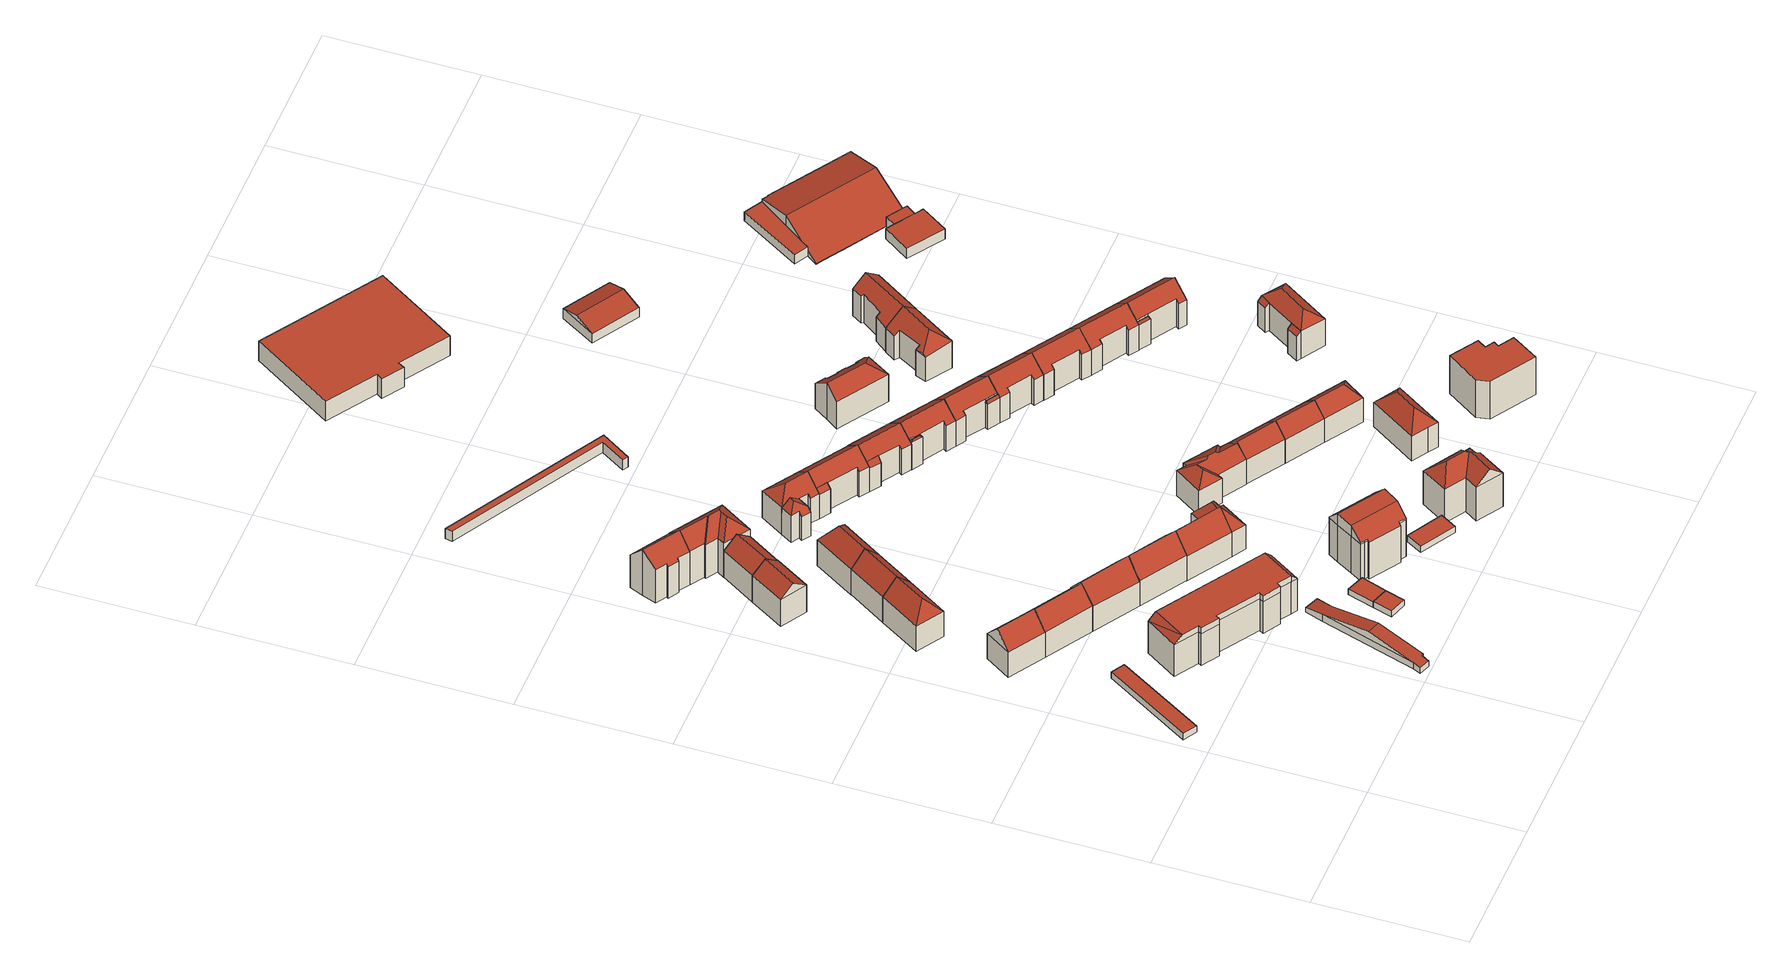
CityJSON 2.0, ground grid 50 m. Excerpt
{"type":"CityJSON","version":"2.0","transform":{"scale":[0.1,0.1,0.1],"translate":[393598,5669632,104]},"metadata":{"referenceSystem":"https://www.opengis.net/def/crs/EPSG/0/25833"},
"CityObjects":{
"building1":{"type":"Building","attributes":{"Dachtyp_tdc":"tdcPolyFlatRoof","Gemeindeschluessel":14627140,"Dachneigung":0,"QualitaetDacherkennung":91,"Geometrietyp2DReferenz":"3000","function":"31001_2463","roofType":"1000","measuredHeight":2.48},"geometry":[{"type":"MultiSurface","lod":"2","boundaries":[[[0,1,2,3]],[[1,4,5,2]],[[4,6,7,5]],[[6,8,9,7]],[[8,0,3,9]],[[8,6,4,1,0]],[[3,2,5,7,9]]],"semantics":{"surfaces":[{"type":"WallSurface"},{"type":"RoofSurface"},{"type":"GroundSurface"}],"values":[0,0,0,0,0,1,2]}}]},
"building2":{"type":"Building","attributes":{"Dachtyp_tdc":"tdcGableRoof","Gemeindeschluessel":14627140,"Dachneigung":48.11,"QualitaetDacherkennung":86,"Geometrietyp2DReferenz":"3000","function":"31001_9998","roofType":"3100","measuredHeight":15.87},"geometry":[{"type":"MultiSurface","lod":"2","boundaries":[[[10,11,12,13]],[[11,14,15,12]],[[14,16,17,15]],[[16,10,13,17]],[[14,11,18]],[[10,16,19]],[[11,10,19,18]],[[16,14,18,19]],[[13,12,15,17]]],"semantics":{"surfaces":[{"type":"WallSurface"},{"type":"RoofSurface"},{"type":"GroundSurface"}],"values":[0,0,0,0,0,0,1,1,2]}}]},
"building3":{"type":"Building","attributes":{"Dachtyp_tdc":"tdcGableRoof","Gemeindeschluessel":14627140,"Dachneigung":47.81,"QualitaetDacherkennung":82,"Geometrietyp2DReferenz":"3000","function":"31001_9998","roofType":"3100","measuredHeight":15.87},"geometry":[{"type":"MultiSurface","lod":"2","boundaries":[[[20,21,22,17]],[[21,23,24,22]],[[23,25,13,24]],[[25,20,17,13]],[[23,21,26]],[[20,25,27]],[[21,20,27,26]],[[25,23,26,27]],[[17,22,24,13]]],"semantics":{"surfaces":[{"type":"WallSurface"},{"type":"RoofSurface"},{"type":"GroundSurface"}],"values":[0,0,0,0,0,0,1,1,2]}}]},
"building4":{"type":"Building","attributes":{"Dachtyp_tdc":"tdcHipAndGableRoof","Gemeindeschluessel":14627140,"Dachneigung":46.33,"QualitaetDacherkennung":79,"Geometrietyp2DReferenz":"3000","function":"31001_9998","roofType":"5000","measuredHeight":15.77},"geometry":[{"type":"MultiSurface","lod":"2","boundaries":[[[28,29,30,31]],[[29,32,33,30]],[[32,34,35,33]],[[34,28,31,35]],[[32,29,36]],[[28,34,37]],[[29,28,37,36]],[[34,32,36,37]],[[31,30,33,35]]],"semantics":{"surfaces":[{"type":"WallSurface"},{"type":"RoofSurface"},{"type":"GroundSurface"}],"values":[0,0,0,0,1,0,1,1,2]}}]},
"building5":{"type":"Building","attributes":{"Dachtyp_tdc":"tdcFreeFormRoof","Gemeindeschluessel":14627140,"Dachneigung":10.02,"QualitaetDacherkennung":26,"Geometrietyp2DReferenz":"3000","function":"31001_9998","roofType":"5000","measuredHeight":5.81},"geometry":[{"type":"MultiSurface","lod":"2","boundaries":[[[38,39,40,41]],[[39,42,43,40]],[[42,44,45,43]],[[44,46,47,45]],[[46,48,49,47]],[[48,50,51,49]],[[50,52,53,51]],[[52,54,55,53]],[[54,38,41,55]],[[38,54,52,50,56,57]],[[44,42,39,57,56,48,46]],[[50,48,56]],[[39,38,57]],[[41,40,43,45,47,49,51,53,55]]],"semantics":{"surfaces":[{"type":"WallSurface"},{"type":"RoofSurface"},{"type":"GroundSurface"}],"values":[0,0,0,0,0,0,0,0,0,1,1,0,0,2]}}]},
"building6":{"type":"Building","attributes":{"Dachtyp_tdc":"tdcFreeFormRoof","Gemeindeschluessel":14627140,"Dachneigung":0.205,"QualitaetDacherkennung":64,"Geometrietyp2DReferenz":"3000","function":"31001_9998","roofType":"5000","measuredHeight":15.39},"geometry":[{"type":"MultiSurface","lod":"2","boundaries":[[[58,59,60,61]],[[59,62,63,60]],[[62,64,65,63]],[[64,66,67,65]],[[66,68,69,67]],[[68,70,71,69]],[[70,72,73,71]],[[72,74,75,73]],[[74,76,77,75]],[[76,78,79,77]],[[78,80,81,79]],[[80,82,83,81]],[[82,58,61,83]],[[84,85,86,87]],[[88,89,80]],[[80,78,88]],[[88,90,91,92,93,94,95,96,97,86,85,89]],[[59,86,97,62]],[[62,97,96,64]],[[64,96,95,66]],[[66,95,94,68]],[[68,94,93,70]],[[70,93,92,72]],[[72,92,91,74]],[[74,91,90,76]],[[76,90,88,78]],[[58,87,86,59]],[[82,84,87,58]],[[80,89,85,84,82]],[[61,60,63,65,67,69,71,73,75,77,79,81,83]]],"semantics":{"surfaces":[{"type":"WallSurface"},{"type":"RoofSurface"},{"type":"GroundSurface"}],"values":[0,0,0,0,0,0,0,0,0,0,0,0,0,1,1,1,1,0,0,0,0,0,0,0,0,0,0,0,0,2]}}]},
"building7":{"type":"Building","attributes":{"Dachtyp_tdc":"tdcGableRoof","Gemeindeschluessel":14627140,"Dachneigung":36.27,"QualitaetDacherkennung":76,"Geometrietyp2DReferenz":"3000","function":"31001_9998","roofType":"3100","measuredHeight":14.69},"geometry":[{"type":"MultiSurface","lod":"2","boundaries":[[[98,99,100,101]],[[99,102,103,100]],[[102,104,105,103]],[[104,98,101,105]],[[102,99,106]],[[98,104,107]],[[99,98,107,106]],[[104,102,106,107]],[[101,100,103,105]]],"semantics":{"surfaces":[{"type":"WallSurface"},{"type":"RoofSurface"},{"type":"GroundSurface"}],"values":[0,0,0,0,0,0,1,1,2]}}]},
"building8":{"type":"Building","attributes":{"Dachtyp_tdc":"tdcGableRoof","Gemeindeschluessel":14627140,"Dachneigung":49.99,"QualitaetDacherkennung":73,"Geometrietyp2DReferenz":"3000","function":"31001_9998","roofType":"3100","measuredHeight":16.26},"geometry":[{"type":"MultiSurface","lod":"2","boundaries":[[[108,109,24,110]],[[109,111,22,24]],[[111,112,113,22]],[[112,108,110,113]],[[111,109,114]],[[108,112,115]],[[109,108,115,114]],[[112,111,114,115]],[[110,24,22,113]]],"semantics":{"surfaces":[{"type":"WallSurface"},{"type":"RoofSurface"},{"type":"GroundSurface"}],"values":[0,0,0,0,0,0,1,1,2]}}]},
"building9":{"type":"Building","attributes":{"Dachtyp_tdc":"tdcGableRoof","Gemeindeschluessel":14627140,"Dachneigung":46.18,"QualitaetDacherkennung":74,"Geometrietyp2DReferenz":"3000","function":"31001_9998","roofType":"3100","measuredHeight":15.73},"geometry":[{"type":"MultiSurface","lod":"2","boundaries":[[[34,116,117,35]],[[116,118,119,117]],[[118,28,31,119]],[[28,34,35,31]],[[118,116,120]],[[34,28,37]],[[116,34,37,120]],[[28,118,120,37]],[[35,117,119,31]]],"semantics":{"surfaces":[{"type":"WallSurface"},{"type":"RoofSurface"},{"type":"GroundSurface"}],"values":[0,0,0,0,0,0,1,1,2]}}]},
"building10":{"type":"Building","attributes":{"Dachtyp_tdc":"tdcGableRoof","Gemeindeschluessel":14627140,"Dachneigung":46.18,"QualitaetDacherkennung":70,"Geometrietyp2DReferenz":"3000","function":"31001_9998","roofType":"3100","measuredHeight":18.47},"geometry":[{"type":"MultiSurface","lod":"2","boundaries":[[[121,122,123,124]],[[122,125,126,123]],[[125,127,128,126]],[[127,129,130,128]],[[129,131,132,130]],[[131,133,134,132]],[[133,135,136,134]],[[135,137,138,136]],[[137,139,140,138]],[[139,121,124,140]],[[135,133,131,129]],[[129,127,125,122,121,139,137,135]],[[124,123,126,128,130,132,134,136,138,140]]],"semantics":{"surfaces":[{"type":"WallSurface"},{"type":"RoofSurface"},{"type":"GroundSurface"}],"values":[0,0,0,0,0,0,0,0,0,0,1,1,2]}}]},
"building11":{"type":"Building","attributes":{"Dachtyp_tdc":"tdcPolyFlatRoof","Gemeindeschluessel":14627140,"Dachneigung":2.57,"QualitaetDacherkennung":90,"Geometrietyp2DReferenz":"3000","function":"31001_9998","roofType":"2100","measuredHeight":2.42},"geometry":[{"type":"MultiSurface","lod":"2","boundaries":[[[141,142,143,144]],[[142,145,146,143]],[[145,147,148,146]],[[147,141,144,148]],[[147,145,142,141]],[[144,143,146,148]]],"semantics":{"surfaces":[{"type":"WallSurface"},{"type":"RoofSurface"},{"type":"GroundSurface"}],"values":[0,0,0,0,1,2]}}]},
"building12":{"type":"Building","attributes":{"Dachtyp_tdc":"tdcGableRoof","Gemeindeschluessel":14627140,"Dachneigung":39.95,"QualitaetDacherkennung":80,"Geometrietyp2DReferenz":"3000","function":"31001_9998","roofType":"3100","measuredHeight":14.76},"geometry":[{"type":"MultiSurface","lod":"2","boundaries":[[[149,150,151,100]],[[150,152,153,151]],[[152,154,103,153]],[[154,149,100,103]],[[152,150,155]],[[149,154,156]],[[150,149,156,155]],[[154,152,155,156]],[[100,151,153,103]]],"semantics":{"surfaces":[{"type":"WallSurface"},{"type":"RoofSurface"},{"type":"GroundSurface"}],"values":[0,0,0,0,0,0,1,1,2]}}]},
"building13":{"type":"Building","attributes":{"Dachtyp_tdc":"tdcPolyFlatRoof","Gemeindeschluessel":14627140,"Dachneigung":0,"QualitaetDacherkennung":87,"Geometrietyp2DReferenz":"3000","function":"31001_9998","roofType":"1000","measuredHeight":2.33},"geometry":[{"type":"MultiSurface","lod":"2","boundaries":[[[157,142,158,159]],[[142,160,161,158]],[[160,162,163,161]],[[162,157,159,163]],[[162,160,142,157]],[[159,158,161,163]]],"semantics":{"surfaces":[{"type":"WallSurface"},{"type":"RoofSurface"},{"type":"GroundSurface"}],"values":[0,0,0,0,1,2]}}]},
"building14":{"type":"Building","attributes":{"Dachtyp_tdc":"tdcGableRoof","Gemeindeschluessel":14627140,"Dachneigung":48.57,"QualitaetDacherkennung":75,"Geometrietyp2DReferenz":"3000","function":"31001_9998","roofType":"3100","measuredHeight":16.24},"geometry":[{"type":"MultiSurface","lod":"2","boundaries":[[[164,165,166,113]],[[165,167,168,166]],[[167,169,110,168]],[[169,164,113,110]],[[167,165,170]],[[164,169,171]],[[165,164,171,170]],[[169,167,170,171]],[[113,166,168,110]]],"semantics":{"surfaces":[{"type":"WallSurface"},{"type":"RoofSurface"},{"type":"GroundSurface"}],"values":[0,0,0,0,0,0,1,1,2]}}]},
"building15":{"type":"Building","attributes":{"Dachtyp_tdc":"tdcHipAndGableRoof","Gemeindeschluessel":14627140,"Dachneigung":46.24,"QualitaetDacherkennung":72,"Geometrietyp2DReferenz":"3000","function":"31001_9998","roofType":"5000","measuredHeight":15.87},"geometry":[{"type":"MultiSurface","lod":"2","boundaries":[[[116,172,173,174]],[[172,175,176,173]],[[175,118,177,176]],[[118,116,174,177]],[[175,172,178]],[[116,118,120]],[[172,116,120,178]],[[118,175,178,120]],[[174,173,176,177]]],"semantics":{"surfaces":[{"type":"WallSurface"},{"type":"RoofSurface"},{"type":"GroundSurface"}],"values":[0,0,0,0,1,0,1,1,2]}}]},
"building16":{"type":"Building","attributes":{"Dachtyp_tdc":"tdcFreeFormRoof","Gemeindeschluessel":14627140,"Dachneigung":42.75,"QualitaetDacherkennung":59,"Geometrietyp2DReferenz":"3000","function":"31001_9998","roofType":"5000","measuredHeight":18.55},"geometry":[{"type":"MultiSurface","lod":"2","boundaries":[[[179,180,181,182]],[[180,183,184,181]],[[183,185,186,184]],[[185,187,188,186]],[[187,189,190,188]],[[189,191,192,190]],[[191,193,194,192]],[[193,179,182,194]],[[195,196,197,193,191]],[[198,195,191,189]],[[198,189,187]],[[196,195,198,187,185]],[[199,200,197,196,185,183]],[[199,183,180]],[[200,199,180,179]],[[197,200,179,193]],[[182,181,184,186,188,190,192,194]]],"semantics":{"surfaces":[{"type":"WallSurface"},{"type":"RoofSurface"},{"type":"GroundSurface"}],"values":[0,0,0,0,0,0,0,0,1,1,1,1,1,0,1,1,2]}}]},
"building17":{"type":"Building","attributes":{"Dachtyp_tdc":"tdcFreeFormRoof","Gemeindeschluessel":14627140,"Dachneigung":49.84,"QualitaetDacherkennung":60,"Geometrietyp2DReferenz":"3000","function":"31001_9998","roofType":"5000","measuredHeight":16.27},"geometry":[{"type":"MultiSurface","lod":"2","boundaries":[[[201,202,203,204]],[[202,205,206,203]],[[205,207,208,206]],[[207,209,210,208]],[[209,211,212,210]],[[211,213,214,212]],[[213,215,216,214]],[[215,217,218,216]],[[217,201,204,218]],[[219,220,217,215]],[[221,219,215,213]],[[222,223,224,221,213,211]],[[222,211,209]],[[223,222,209,207]],[[225,224,223,207,205]],[[225,205,202]],[[220,219,221,224,225,202,201]],[[220,201,217]],[[204,203,206,208,210,212,214,216,218]]],"semantics":{"surfaces":[{"type":"WallSurface"},{"type":"RoofSurface"},{"type":"GroundSurface"}],"values":[0,0,0,0,0,0,0,0,0,1,1,1,1,1,1,0,1,1,2]}}]},
"building18":{"type":"Building","attributes":{"Dachtyp_tdc":"tdcFreeFormRoof","Gemeindeschluessel":14627140,"Dachneigung":41.99,"QualitaetDacherkennung":87,"Geometrietyp2DReferenz":"3000","function":"31001_9998","roofType":"5000","measuredHeight":19.53},"geometry":[{"type":"MultiSurface","lod":"2","boundaries":[[[226,227,228,229]],[[227,230,231,228]],[[230,232,233,231]],[[232,234,235,233]],[[234,236,237,235]],[[236,238,239,237]],[[238,240,241,239]],[[240,242,243,241]],[[242,244,245,243]],[[244,246,247,245]],[[246,226,229,247]],[[248,249,250,251]],[[252,253,254,230,227,255,256,257,258]],[[257,251,250,258]],[[238,258,250,240]],[[236,252,258,238]],[[246,256,255,226]],[[244,248,251,257,256,246]],[[226,255,227]],[[230,254,232]],[[232,254,253,234]],[[234,253,252,236]],[[240,250,249,242]],[[242,249,248,244]],[[229,228,231,233,235,237,239,241,243,245,247]]],"semantics":{"surfaces":[{"type":"WallSurface"},{"type":"RoofSurface"},{"type":"GroundSurface"}],"values":[0,0,0,0,0,0,0,0,0,0,0,1,1,1,0,0,0,0,0,0,0,0,0,0,2]}}]},
"building19":{"type":"Building","attributes":{"Gemeindeschluessel":14627140,"Geometrietyp2DReferenz":"3000","function":"31001_9998","roofType":"9999"},"children":["building19-1","building19-2"]},
"building19-1":{"type":"BuildingPart","attributes":{"Dachtyp_tdc":"tdcHipAndGableRoof","Dachneigung":44.59,"QualitaetDacherkennung":59,"Geometrietyp2DReferenz":"3000","roofType":"5000","measuredHeight":13.24},"parents":["building19"],"geometry":[{"type":"MultiSurface","lod":"2","boundaries":[[[259,260,261,262]],[[260,263,264,261]],[[263,265,266,264]],[[265,267,268,266]],[[267,269,270,268]],[[269,271,272,270]],[[269,267,265,263,260,273]],[[260,259,274,275,273]],[[275,276,271,269,273]],[[262,261,264,266,268,270,272,277]],[[278,276,275]],[[277,272,271,276,278]],[[274,278,275]],[[277,278,274,259,262]]],"semantics":{"surfaces":[{"type":"WallSurface"},{"type":"RoofSurface"},{"type":"GroundSurface"},{"type":"ClosureSurface"}],"values":[0,0,0,0,0,0,1,1,1,2,0,3,0,3]}}]},
"building19-2":{"type":"BuildingPart","attributes":{"Dachtyp_tdc":"tdcHipAndGableRoof","Dachneigung":39,"QualitaetDacherkennung":70,"Geometrietyp2DReferenz":"3000","roofType":"5000","measuredHeight":14.73},"parents":["building19"],"geometry":[{"type":"MultiSurface","lod":"2","boundaries":[[[279,280,281,282]],[[280,283,284,281]],[[283,285,259,262,284]],[[286,287,288,272,271]],[[287,289,290,288]],[[289,291,292,290]],[[291,279,282,292]],[[287,286,293]],[[286,276,278,274,285,283,280,279,291,293]],[[291,289,287,293]],[[282,281,284,262,277,272,288,290,292]],[[274,259,285]],[[271,276,286]],[[272,277,278,276,271]],[[277,262,259,274,278]]],"semantics":{"surfaces":[{"type":"WallSurface"},{"type":"RoofSurface"},{"type":"GroundSurface"},{"type":"ClosureSurface"}],"values":[0,0,0,0,0,0,0,1,1,1,2,0,0,3,3]}}]},
"building20":{"type":"Building","attributes":{"Dachtyp_tdc":"tdcPolyFlatRoof","Gemeindeschluessel":14627140,"Dachneigung":0,"QualitaetDacherkennung":91,"Geometrietyp2DReferenz":"3000","function":"31001_9998","roofType":"1000","measuredHeight":2.42},"geometry":[{"type":"MultiSurface","lod":"2","boundaries":[[[294,295,296,297]],[[295,298,299,296]],[[298,300,301,299]],[[300,294,297,301]],[[300,298,295,294]],[[297,296,299,301]]],"semantics":{"surfaces":[{"type":"WallSurface"},{"type":"RoofSurface"},{"type":"GroundSurface"}],"values":[0,0,0,0,1,2]}}]},
"building21":{"type":"Building","attributes":{"name":"Berufliches Schulzentrum Meißen-Radebeul","Dachtyp_tdc":"tdcPolyFlatRoof","Gemeindeschluessel":14627140,"Dachneigung":0,"QualitaetDacherkennung":70,"Geometrietyp2DReferenz":"3000","function":"31001_3021","roofType":"1000","measuredHeight":4.13},"geometry":[{"type":"MultiSurface","lod":"2","boundaries":[[[302,303,304,305]],[[303,306,307,304]],[[306,308,309,307]],[[308,310,311,309]],[[310,312,313,311]],[[312,302,305,313]],[[312,310,308,306,303,302]],[[305,304,307,309,311,313]]],"semantics":{"surfaces":[{"type":"WallSurface"},{"type":"RoofSurface"},{"type":"GroundSurface"}],"values":[0,0,0,0,0,0,1,2]}}]},
"building22":{"type":"Building","attributes":{"Gemeindeschluessel":14627140,"Geometrietyp2DReferenz":"3000","function":"31001_9998","roofType":"9999"},"children":["building22-1","building22-2"]},
"building22-1":{"type":"BuildingPart","attributes":{"Dachtyp_tdc":"tdcPolyFlatRoof","Dachneigung":45.52,"QualitaetDacherkennung":35,"Geometrietyp2DReferenz":"3000","roofType":"2100","measuredHeight":11.36},"parents":["building22"],"geometry":[{"type":"MultiSurface","lod":"2","boundaries":[[[314,315,316,317,282]],[[318,319,320,321,322]],[[319,314,282,320]],[[319,318,315,314]],[[282,317,321,320]],[[322,316,315,318]],[[322,321,317,316]]],"semantics":{"surfaces":[{"type":"WallSurface"},{"type":"RoofSurface"},{"type":"GroundSurface"},{"type":"ClosureSurface"}],"values":[0,0,0,1,2,0,3]}}]},
"building22-2":{"type":"BuildingPart","attributes":{"Dachtyp_tdc":"tdcGableRoof","Dachneigung":39.02,"QualitaetDacherkennung":76,"Geometrietyp2DReferenz":"3000","roofType":"3100","measuredHeight":14.8},"parents":["building22"],"geometry":[{"type":"MultiSurface","lod":"2","boundaries":[[[323,322,321,324]],[[316,325,326,317]],[[325,327,290,326]],[[327,328,329,290]],[[328,330,331,329]],[[330,332,333,331]],[[332,334,335,333]],[[334,323,324,335]],[[330,328,327,325]],[[325,316,322,323,334,332,330]],[[324,321,317,326,290,329,331,333,335]],[[317,321,322,316]]],"semantics":{"surfaces":[{"type":"WallSurface"},{"type":"RoofSurface"},{"type":"GroundSurface"},{"type":"ClosureSurface"}],"values":[0,0,0,0,0,0,0,0,1,1,2,3]}}]},
"building23":{"type":"Building","attributes":{"Dachtyp_tdc":"tdcFreeFormRoof","Gemeindeschluessel":14627140,"Dachneigung":43.72,"QualitaetDacherkennung":28,"Geometrietyp2DReferenz":"3000","function":"31001_9998","roofType":"5000","measuredHeight":18.5},"geometry":[{"type":"MultiSurface","lod":"2","boundaries":[[[336,337,338,339]],[[337,340,341,338]],[[340,342,343,341]],[[342,344,345,343]],[[344,346,347,345]],[[346,348,349,347]],[[348,350,351,349]],[[350,352,353,351]],[[352,354,355,353]],[[354,336,339,355]],[[356,357,354,352]],[[358,359,356,352,350]],[[360,361,358,350,348]],[[360,348,346]],[[362,361,360,346,344]],[[363,362,344,342]],[[363,342,340]],[[359,358,361,362,363,340,337]],[[357,356,359,337,336]],[[357,336,354]],[[339,338,341,343,345,347,349,351,353,355]]],"semantics":{"surfaces":[{"type":"WallSurface"},{"type":"RoofSurface"},{"type":"GroundSurface"}],"values":[0,0,0,0,0,0,0,0,0,0,1,1,1,1,1,1,1,1,1,0,2]}}]},
"building24":{"type":"Building","attributes":{"Dachtyp_tdc":"tdcFreeFormRoof","Gemeindeschluessel":14627140,"Dachneigung":37.12,"QualitaetDacherkennung":44,"Geometrietyp2DReferenz":"3000","function":"31001_9998","roofType":"5000","measuredHeight":13.92},"geometry":[{"type":"MultiSurface","lod":"2","boundaries":[[[364,365,366,367]],[[365,368,369,366]],[[368,370,371,369]],[[370,372,373,371]],[[372,374,375,373]],[[374,376,377,375]],[[376,378,379,377]],[[378,380,381,379]],[[380,382,383,381]],[[382,364,367,383]],[[384,385,382,380]],[[386,384,380,378]],[[387,388,386,378,376]],[[387,376,374]],[[388,387,374,372]],[[389,390,391,385,384,386,388,372,370]],[[389,370,368]],[[390,389,368,365]],[[391,390,365,364]],[[385,391,364,382]],[[367,366,369,371,373,375,377,379,381,383]]],"semantics":{"surfaces":[{"type":"WallSurface"},{"type":"RoofSurface"},{"type":"GroundSurface"}],"values":[0,0,0,0,0,0,0,0,0,0,1,1,1,1,1,1,0,1,1,1,2]}}]},
"building25":{"type":"Building","attributes":{"Gemeindeschluessel":14627140,"Geometrietyp2DReferenz":"3000","function":"31001_9998","roofType":"9999"},"children":["building25-1","building25-2"]},
"building25-1":{"type":"BuildingPart","attributes":{"Dachtyp_tdc":"tdcPolyFlatRoof","Dachneigung":53.95,"QualitaetDacherkennung":31,"Geometrietyp2DReferenz":"3000","roofType":"2100","measuredHeight":11.38},"parents":["building25"],"geometry":[{"type":"MultiSurface","lod":"2","boundaries":[[[392,393,394,395,396]],[[393,397,398,394]],[[397,399,400,401,398]],[[399,397,393,392]],[[395,394,398,401]],[[396,400,399,392]],[[396,395,401,400]]],"semantics":{"surfaces":[{"type":"WallSurface"},{"type":"RoofSurface"},{"type":"GroundSurface"},{"type":"ClosureSurface"}],"values":[0,0,0,1,2,0,3]}}]},
"building25-2":{"type":"BuildingPart","attributes":{"Dachtyp_tdc":"tdcGableRoof","Dachneigung":38.91,"QualitaetDacherkennung":75,"Geometrietyp2DReferenz":"3000","roofType":"3100","measuredHeight":14.82},"parents":["building25"],"geometry":[{"type":"MultiSurface","lod":"2","boundaries":[[[402,396,395,403]],[[400,404,405,401]],[[404,406,407,405]],[[406,408,409,407]],[[408,410,411,409]],[[410,412,413,411]],[[412,414,415,413]],[[414,402,403,415]],[[410,408,406,404]],[[404,400,396,402,414,412,410]],[[403,395,401,405,407,409,411,413,415]],[[401,395,396,400]]],"semantics":{"surfaces":[{"type":"WallSurface"},{"type":"RoofSurface"},{"type":"GroundSurface"},{"type":"ClosureSurface"}],"values":[0,0,0,0,0,0,0,0,1,1,2,3]}}]},
"building26":{"type":"Building","attributes":{"Dachtyp_tdc":"tdcGableRoof","Gemeindeschluessel":14627140,"Dachneigung":40.76,"QualitaetDacherkennung":76,"Geometrietyp2DReferenz":"3000","function":"31001_9998","roofType":"3100","measuredHeight":13.83},"geometry":[{"type":"MultiSurface","lod":"2","boundaries":[[[368,416,417,418]],[[416,419,420,417]],[[419,421,422,420]],[[421,368,418,422]],[[419,416,423]],[[368,421,424]],[[416,368,424,423]],[[421,419,423,424]],[[418,417,420,422]]],"semantics":{"surfaces":[{"type":"WallSurface"},{"type":"RoofSurface"},{"type":"GroundSurface"}],"values":[0,0,0,0,0,0,1,1,2]}}]},
"building27":{"type":"Building","attributes":{"Gemeindeschluessel":14627140,"Geometrietyp2DReferenz":"3000","function":"31001_9998","roofType":"9999"},"children":["building27-1","building27-2"]},
"building27-1":{"type":"BuildingPart","attributes":{"Dachtyp_tdc":"tdcGableRoof","Dachneigung":38.85,"QualitaetDacherkennung":75,"Geometrietyp2DReferenz":"3000","roofType":"3100","measuredHeight":14.91},"parents":["building27"],"geometry":[{"type":"MultiSurface","lod":"2","boundaries":[[[425,426,427,428,429]],[[430,410,431,432,433]],[[410,408,434,431]],[[408,435,436,434]],[[435,437,438,436]],[[437,439,440,438]],[[439,441,442,440]],[[441,425,429,442]],[[437,435,408,410]],[[410,430,426,425,441,439,437]],[[429,428,432,431,434,436,438,440,442]],[[433,427,426,430]],[[433,432,428,427]]],"semantics":{"surfaces":[{"type":"WallSurface"},{"type":"RoofSurface"},{"type":"GroundSurface"},{"type":"ClosureSurface"}],"values":[0,0,0,0,0,0,0,0,1,1,2,0,3]}}]},
"building27-2":{"type":"BuildingPart","attributes":{"Dachtyp_tdc":"tdcFreeFormRoof","Dachneigung":25.21,"QualitaetDacherkennung":16,"Geometrietyp2DReferenz":"3000","roofType":"5000","measuredHeight":11.35},"parents":["building27"],"geometry":[{"type":"MultiSurface","lod":"2","boundaries":[[[427,443,444,428]],[[443,445,446,444]],[[445,433,432,446]],[[447,433,445]],[[448,447,445,443]],[[448,443,427]],[[447,448,427,433]],[[428,444,446,432]],[[428,432,433,427]]],"semantics":{"surfaces":[{"type":"WallSurface"},{"type":"RoofSurface"},{"type":"GroundSurface"},{"type":"ClosureSurface"}],"values":[0,0,0,1,1,1,1,2,3]}}]},
"building28":{"type":"Building","attributes":{"Dachtyp_tdc":"tdcGableRoof","Gemeindeschluessel":14627140,"Dachneigung":41.5,"QualitaetDacherkennung":77,"Geometrietyp2DReferenz":"3000","function":"31001_9998","roofType":"3100","measuredHeight":13.82},"geometry":[{"type":"MultiSurface","lod":"2","boundaries":[[[449,450,451,417]],[[450,452,453,451]],[[452,454,420,453]],[[454,449,417,420]],[[452,450,455]],[[449,454,456]],[[450,449,456,455]],[[454,452,455,456]],[[417,451,453,420]]],"semantics":{"surfaces":[{"type":"WallSurface"},{"type":"RoofSurface"},{"type":"GroundSurface"}],"values":[0,0,0,0,0,0,1,1,2]}}]},
"building29":{"type":"Building","attributes":{"Gemeindeschluessel":14627140,"Geometrietyp2DReferenz":"3000","function":"31001_9998","roofType":"9999"},"children":["building29-1","building29-2"]},
"building29-1":{"type":"BuildingPart","attributes":{"Dachtyp_tdc":"tdcGableRoof","Dachneigung":39.1,"QualitaetDacherkennung":71,"Geometrietyp2DReferenz":"3000","roofType":"3100","measuredHeight":14.96},"parents":["building29"],"geometry":[{"type":"MultiSurface","lod":"2","boundaries":[[[457,458,459,460]],[[458,461,440,459]],[[461,462,438,440]],[[462,435,436,438]],[[435,463,464,436]],[[463,465,466,464]],[[465,467,468,469,466]],[[470,457,460,471,472]],[[465,463,435,462]],[[462,461,458,457,470,467,465]],[[460,459,440,438,436,464,466,469,471]],[[472,468,467,470]],[[472,471,469,468]]],"semantics":{"surfaces":[{"type":"WallSurface"},{"type":"RoofSurface"},{"type":"GroundSurface"},{"type":"ClosureSurface"}],"values":[0,0,0,0,0,0,0,0,1,1,2,0,3]}}]},
"building29-2":{"type":"BuildingPart","attributes":{"Dachtyp_tdc":"tdcFreeFormRoof","Dachneigung":62.37,"QualitaetDacherkennung":11,"Geometrietyp2DReferenz":"3000","roofType":"5000","measuredHeight":11.39},"parents":["building29"],"geometry":[{"type":"MultiSurface","lod":"2","boundaries":[[[473,472,471,474]],[[468,475,476,469]],[[475,473,474,476]],[[477,475,468]],[[478,477,468,472]],[[478,472,473]],[[477,478,473,475]],[[474,471,469,476]],[[469,471,472,468]]],"semantics":{"surfaces":[{"type":"WallSurface"},{"type":"RoofSurface"},{"type":"GroundSurface"},{"type":"ClosureSurface"}],"values":[0,0,0,0,1,0,1,2,3]}}]},
"building30":{"type":"Building","attributes":{"Dachtyp_tdc":"tdcFreeFormRoof","Gemeindeschluessel":14627140,"Dachneigung":45.08,"QualitaetDacherkennung":88,"Geometrietyp2DReferenz":"3000","function":"31001_9998","roofType":"5000","measuredHeight":14.91},"geometry":[{"type":"MultiSurface","lod":"2","boundaries":[[[479,480,481,482]],[[480,483,484,481]],[[483,485,486,484]],[[485,487,488,486]],[[487,479,482,488]],[[480,479,489,483]],[[487,485,490]],[[487,490,489,479]],[[489,490,485,483]],[[482,481,484,486,488]]],"semantics":{"surfaces":[{"type":"WallSurface"},{"type":"RoofSurface"},{"type":"GroundSurface"}],"values":[0,0,0,0,0,1,1,1,1,2]}}]},
"building31":{"type":"Building","attributes":{"Dachtyp_tdc":"tdcHipAndGableRoof","Gemeindeschluessel":14627140,"Dachneigung":41.35,"QualitaetDacherkennung":85,"Geometrietyp2DReferenz":"3000","function":"31001_9998","roofType":"5000","measuredHeight":13.85},"geometry":[{"type":"MultiSurface","lod":"2","boundaries":[[[491,492,493,451]],[[492,494,495,493]],[[494,452,453,495]],[[452,491,451,453]],[[494,492,496]],[[491,452,497]],[[492,491,497,496]],[[452,494,496,497]],[[451,493,495,453]]],"semantics":{"surfaces":[{"type":"WallSurface"},{"type":"RoofSurface"},{"type":"GroundSurface"}],"values":[0,0,0,0,1,0,1,1,2]}}]},
"building32":{"type":"Building","attributes":{"Dachtyp_tdc":"tdcHipAndGableRoof","Gemeindeschluessel":14627140,"Dachneigung":38.48,"QualitaetDacherkennung":76,"Geometrietyp2DReferenz":"3000","function":"31001_9998","roofType":"5000","measuredHeight":14.89},"geometry":[{"type":"MultiSurface","lod":"2","boundaries":[[[498,499,500,501]],[[499,502,503,500]],[[502,504,505,503]],[[504,506,507,505]],[[506,508,509,507]],[[508,510,511,509]],[[510,512,513,511]],[[512,514,515,513]],[[514,516,517,515]],[[516,518,519,517]],[[518,520,521,519]],[[520,522,523,521]],[[522,524,525,523]],[[524,498,501,525]],[[520,518,526]],[[518,516,514,512,510,508,506,504,502,499,498,524,526]],[[524,522,520,526]],[[501,500,503,505,507,509,511,513,515,517,519,521,523,525]]],"semantics":{"surfaces":[{"type":"WallSurface"},{"type":"RoofSurface"},{"type":"GroundSurface"}],"values":[0,0,0,0,0,0,0,0,0,0,0,0,0,0,1,1,1,2]}}]},
"building33":{"type":"Building","attributes":{"Dachtyp_tdc":"tdcGableRoof","Gemeindeschluessel":14627140,"Dachneigung":39.08,"QualitaetDacherkennung":84,"Geometrietyp2DReferenz":"3000","function":"31001_9998","roofType":"3100","measuredHeight":14.97},"geometry":[{"type":"MultiSurface","lod":"2","boundaries":[[[527,528,529,530]],[[528,531,532,529]],[[531,533,476,532]],[[533,465,466,476]],[[465,463,464,466]],[[463,534,535,464]],[[534,536,537,535]],[[536,538,539,537]],[[538,540,541,539]],[[540,527,530,541]],[[536,534,463,465]],[[465,533,531,528,527,540,538,536]],[[530,529,532,476,466,464,535,537,539,541]]],"semantics":{"surfaces":[{"type":"WallSurface"},{"type":"RoofSurface"},{"type":"GroundSurface"}],"values":[0,0,0,0,0,0,0,0,0,0,1,1,2]}}]},
"building34":{"type":"Building","attributes":{"Dachtyp_tdc":"tdcPolyFlatRoof","Gemeindeschluessel":14627140,"Dachneigung":0,"QualitaetDacherkennung":18,"Geometrietyp2DReferenz":"3000","function":"31001_9998","roofType":"1000","measuredHeight":15.34},"geometry":[{"type":"MultiSurface","lod":"2","boundaries":[[[542,543,544,545]],[[543,546,547,544]],[[546,548,549,547]],[[548,550,551,549]],[[550,552,553,551]],[[552,554,555,553]],[[554,556,557,555]],[[556,558,559,557]],[[558,542,545,559]],[[558,556,554,552,550,548,546,543,542]],[[545,544,547,549,551,553,555,557,559]]],"semantics":{"surfaces":[{"type":"WallSurface"},{"type":"RoofSurface"},{"type":"GroundSurface"}],"values":[0,0,0,0,0,0,0,0,0,1,2]}}]},
"building35":{"type":"Building","attributes":{"Dachtyp_tdc":"tdcPolyFlatRoof","Gemeindeschluessel":14627140,"Dachneigung":0,"QualitaetDacherkennung":61,"Geometrietyp2DReferenz":"3000","function":"31001_3211","roofType":"1000","measuredHeight":7.92},"geometry":[{"type":"MultiSurface","lod":"2","boundaries":[[[560,561,562,563]],[[561,564,565,562]],[[564,566,567,565]],[[566,568,569,567]],[[568,570,571,569]],[[570,572,573,571]],[[572,574,575,573]],[[574,560,563,575]],[[574,572,570,568,566,564,561,560]],[[563,562,565,567,569,571,573,575]]],"semantics":{"surfaces":[{"type":"WallSurface"},{"type":"RoofSurface"},{"type":"GroundSurface"}],"values":[0,0,0,0,0,0,0,0,1,2]}}]},
"building36":{"type":"Building","attributes":{"Dachtyp_tdc":"tdcGableRoof","Gemeindeschluessel":14627140,"Dachneigung":38.86,"QualitaetDacherkennung":85,"Geometrietyp2DReferenz":"3000","function":"31001_9998","roofType":"3100","measuredHeight":14.98},"geometry":[{"type":"MultiSurface","lod":"2","boundaries":[[[576,577,578,579]],[[577,580,581,578]],[[580,538,582,581]],[[538,583,584,582]],[[583,534,585,584]],[[534,586,587,585]],[[586,588,589,587]],[[588,590,591,589]],[[590,592,593,591]],[[592,576,579,593]],[[588,586,534,583]],[[583,538,580,577,576,592,590,588]],[[579,578,581,582,584,585,587,589,591,593]]],"semantics":{"surfaces":[{"type":"WallSurface"},{"type":"RoofSurface"},{"type":"GroundSurface"}],"values":[0,0,0,0,0,0,0,0,0,0,1,1,2]}}]},
"building37":{"type":"Building","attributes":{"Dachtyp_tdc":"tdcFreeFormRoof","Gemeindeschluessel":14627140,"Dachneigung":38.26,"QualitaetDacherkennung":72,"Geometrietyp2DReferenz":"3000","function":"31001_9998","roofType":"5000","measuredHeight":14.85},"geometry":[{"type":"MultiSurface","lod":"2","boundaries":[[[594,595,596,597]],[[595,598,599,596]],[[598,600,601,599]],[[600,602,603,601]],[[602,604,605,603]],[[604,606,607,605]],[[606,608,609,607]],[[608,594,597,609]],[[608,610,611,594]],[[606,612,610,608]],[[604,602,600,598,595,611,610,612]],[[595,594,611]],[[606,604,612]],[[597,596,599,601,603,605,607,609]]],"semantics":{"surfaces":[{"type":"WallSurface"},{"type":"RoofSurface"},{"type":"GroundSurface"}],"values":[0,0,0,0,0,0,0,0,1,1,1,0,0,2]}}]},
"building38":{"type":"Building","attributes":{"Gemeindeschluessel":14627140,"Dachtyp_tdc":"tdcGableRoof","Dachneigung":38.99,"QualitaetDacherkennung":86,"Geometrietyp2DReferenz":"3000","function":"31001_9998","roofType":"3100","measuredHeight":14.97},"geometry":[{"type":"MultiSurface","lod":"2","boundaries":[[[613,614,615,616]],[[614,617,618,615]],[[617,590,591,618]],[[590,588,589,591]],[[588,586,587,589]],[[586,619,620,587]],[[619,621,622,620]],[[621,623,624,622]],[[623,625,626,624]],[[625,613,616,626]],[[621,619,586,588]],[[588,590,617,614,613,625,623,621]],[[616,615,618,591,589,587,620,622,624,626]]],"semantics":{"surfaces":[{"type":"WallSurface"},{"type":"RoofSurface"},{"type":"GroundSurface"}],"values":[0,0,0,0,0,0,0,0,0,0,1,1,2]}}]},
"building39":{"type":"Building","attributes":{"Dachtyp_tdc":"tdcGableRoof","Gemeindeschluessel":14627140,"Dachneigung":17.95,"QualitaetDacherkennung":93,"Geometrietyp2DReferenz":"3000","function":"31001_3211","roofType":"3100","measuredHeight":5.97},"geometry":[{"type":"MultiSurface","lod":"2","boundaries":[[[627,628,629,630]],[[628,631,632,629]],[[631,633,634,632]],[[633,627,630,634]],[[631,628,635]],[[627,633,636]],[[628,627,636,635]],[[633,631,635,636]],[[630,629,632,634]]],"semantics":{"surfaces":[{"type":"WallSurface"},{"type":"RoofSurface"},{"type":"GroundSurface"}],"values":[0,0,0,0,0,0,1,1,2]}}]},
"building40":{"type":"Building","attributes":{"Dachtyp_tdc":"tdcFreeFormRoof","Gemeindeschluessel":14627140,"Dachneigung":38.24,"QualitaetDacherkennung":75,"Geometrietyp2DReferenz":"3000","function":"31001_9998","roofType":"5000","measuredHeight":14.66},"geometry":[{"type":"MultiSurface","lod":"2","boundaries":[[[604,637,638,639]],[[637,640,641,638]],[[640,642,643,641]],[[642,644,645,643]],[[644,646,647,645]],[[646,648,649,647]],[[648,606,650,649]],[[606,604,639,650]],[[606,648,651,612]],[[646,644,642,640,637,604,612,651]],[[648,646,651]],[[604,606,612]],[[639,638,641,643,645,647,649,650]]],"semantics":{"surfaces":[{"type":"WallSurface"},{"type":"RoofSurface"},{"type":"GroundSurface"}],"values":[0,0,0,0,0,0,0,0,1,1,0,0,2]}}]},
"building41":{"type":"Building","attributes":{"Gemeindeschluessel":14627140,"Geometrietyp2DReferenz":"3000","function":"31001_9998","roofType":"9999"},"children":["building41-1","building41-2","building41-3"]},
"building41-1":{"type":"BuildingPart","attributes":{"Dachtyp_tdc":"tdcPolyFlatRoof","Dachneigung":45.89,"QualitaetDacherkennung":41,"Geometrietyp2DReferenz":"3000","roofType":"2100","measuredHeight":11.17},"parents":["building41"],"geometry":[{"type":"MultiSurface","lod":"2","boundaries":[[[652,653,654,655]],[[656,657,658,659]],[[656,652,655,657]],[[656,659,653,652]],[[655,654,658,657]],[[658,654,653,659]]],"semantics":{"surfaces":[{"type":"WallSurface"},{"type":"RoofSurface"},{"type":"GroundSurface"},{"type":"ClosureSurface"}],"values":[0,0,0,1,2,3]}}]},
"building41-2":{"type":"BuildingPart","attributes":{"Dachtyp_tdc":"tdcHipRoof","Dachneigung":38.77,"QualitaetDacherkennung":88,"Geometrietyp2DReferenz":"3000","roofType":"3200","measuredHeight":14.66},"parents":["building41"],"geometry":[{"type":"MultiSurface","lod":"2","boundaries":[[[653,660,661,654]],[[660,662,663,661]],[[662,664,665,663]],[[660,653,666]],[[664,662,667]],[[653,659,668,664,667,666]],[[662,660,666,667]],[[665,669,658,654,661,663]],[[659,658,669,668]],[[653,654,658,659]],[[668,669,665,664]]],"semantics":{"surfaces":[{"type":"WallSurface"},{"type":"RoofSurface"},{"type":"GroundSurface"},{"type":"ClosureSurface"}],"values":[0,0,0,1,1,1,1,2,0,3,3]}}]},
"building41-3":{"type":"BuildingPart","attributes":{"Dachtyp_tdc":"tdcPolyFlatRoof","Dachneigung":42.24,"QualitaetDacherkennung":38,"Geometrietyp2DReferenz":"3000","roofType":"2100","measuredHeight":11.2},"parents":["building41"],"geometry":[{"type":"MultiSurface","lod":"2","boundaries":[[[670,668,669,671]],[[672,673,665,664]],[[672,670,671,673]],[[672,664,668,670]],[[671,669,665,673]],[[665,669,668,664]]],"semantics":{"surfaces":[{"type":"WallSurface"},{"type":"RoofSurface"},{"type":"GroundSurface"},{"type":"ClosureSurface"}],"values":[0,0,0,1,2,3]}}]},
"building42":{"type":"Building","attributes":{"Gemeindeschluessel":14627140,"Geometrietyp2DReferenz":"3000","function":"31001_9998","roofType":"9999"},"children":["building42-1","building42-2"]},
"building42-1":{"type":"BuildingPart","attributes":{"Dachtyp_tdc":"tdcPolyFlatRoof","Dachneigung":8.85,"QualitaetDacherkennung":27,"Geometrietyp2DReferenz":"3000","roofType":"2100","measuredHeight":10.31},"parents":["building42"],"geometry":[{"type":"MultiSurface","lod":"2","boundaries":[[[674,675,676,677]],[[678,679,680,681]],[[679,674,677,680]],[[679,678,675,674]],[[677,676,681,680]],[[681,676,675,678]]],"semantics":{"surfaces":[{"type":"WallSurface"},{"type":"RoofSurface"},{"type":"GroundSurface"},{"type":"ClosureSurface"}],"values":[0,0,0,1,2,3]}}]},
"building42-2":{"type":"BuildingPart","attributes":{"Dachtyp_tdc":"tdcGableRoof","Dachneigung":38.94,"QualitaetDacherkennung":86,"Geometrietyp2DReferenz":"3000","roofType":"3100","measuredHeight":14.94},"parents":["building42"],"geometry":[{"type":"MultiSurface","lod":"2","boundaries":[[[682,683,678,681,684]],[[685,621,686,676,675]],[[621,619,687,686]],[[619,688,689,687]],[[688,690,691,689]],[[690,692,693,691]],[[692,694,695,693]],[[694,682,684,695]],[[690,688,619,621]],[[621,685,683,682,694,692,690]],[[684,681,676,686,687,689,691,693,695]],[[685,675,678,683]],[[675,676,681,678]]],"semantics":{"surfaces":[{"type":"WallSurface"},{"type":"RoofSurface"},{"type":"GroundSurface"},{"type":"ClosureSurface"}],"values":[0,0,0,0,0,0,0,0,1,1,2,0,3]}}]},
"building43":{"type":"Building","attributes":{"name":"Gewichtheberhalle","Gemeindeschluessel":14627140,"Geometrietyp2DReferenz":"3000","function":"31001_3211","roofType":"9999"},"children":["building43-1","building43-2","building43-3","building43-4"]},
"building43-1":{"type":"BuildingPart","attributes":{"Dachtyp_tdc":"tdcPolyFlatRoof","Dachneigung":0,"QualitaetDacherkennung":67,"Geometrietyp2DReferenz":"3000","roofType":"1000","measuredHeight":3.88},"parents":["building43"],"geometry":[{"type":"MultiSurface","lod":"2","boundaries":[[[696,697,698,699]],[[700,701,702,703,704]],[[701,700,697,696]],[[699,698,704,703]],[[704,698,697,700]],[[699,702,701,696]],[[699,703,702]]],"semantics":{"surfaces":[{"type":"WallSurface"},{"type":"RoofSurface"},{"type":"GroundSurface"},{"type":"ClosureSurface"}],"values":[0,0,1,2,3,0,3]}}]},
"building43-2":{"type":"BuildingPart","attributes":{"Dachtyp_tdc":"tdcPolyFlatRoof","Dachneigung":0,"QualitaetDacherkennung":84,"Geometrietyp2DReferenz":"3000","roofType":"1000","measuredHeight":3.66},"parents":["building43"],"geometry":[{"type":"MultiSurface","lod":"2","boundaries":[[[705,706,707,708]],[[709,710,711,712,713]],[[710,705,708,711]],[[710,709,714,715,716,717,706,705]],[[708,707,718,719,720,712,711]],[[718,707,706,717]],[[719,718,717,716]],[[713,714,709]],[[712,720,715,714,713]],[[720,719,716,715]]],"semantics":{"surfaces":[{"type":"WallSurface"},{"type":"RoofSurface"},{"type":"GroundSurface"},{"type":"ClosureSurface"}],"values":[0,0,0,1,2,3,3,0,3,3]}}]},
"building43-3":{"type":"BuildingPart","attributes":{"Dachtyp_tdc":"tdcPolyFlatRoof","Dachneigung":0,"QualitaetDacherkennung":85,"Geometrietyp2DReferenz":"3000","roofType":"1000","measuredHeight":4.11},"parents":["building43"],"geometry":[{"type":"MultiSurface","lod":"2","boundaries":[[[721,722,723,724]],[[722,725,704,723]],[[725,700,704]],[[726,698,697]],[[726,727,728,698]],[[727,729,730,728]],[[729,721,724,730]],[[729,727,726,725,722,721]],[[724,723,704,698,728,730]],[[697,700,725,726]],[[697,698,704,700]]],"semantics":{"surfaces":[{"type":"WallSurface"},{"type":"RoofSurface"},{"type":"GroundSurface"},{"type":"ClosureSurface"}],"values":[0,0,0,0,0,0,0,1,2,0,3]}}]},
"building43-4":{"type":"BuildingPart","attributes":{"Dachtyp_tdc":"tdcGableRoof","Dachneigung":27.43,"QualitaetDacherkennung":34,"Geometrietyp2DReferenz":"3000","roofType":"3100","measuredHeight":8.03},"parents":["building43"],"geometry":[{"type":"MultiSurface","lod":"2","boundaries":[[[731,732,733,707,706]],[[732,734,735,733]],[[734,699,735]],[[702,736,737,703]],[[736,738,739,737]],[[738,740,741,739]],[[740,713,712,741]],[[742,714,713,740,738,736,702,699,734]],[[734,732,731,743,744,742]],[[707,733,735,699,703,737,739,741,712,720,719,718]],[[703,699,702]],[[715,714,742]],[[720,712,713,714,715]],[[744,716,715,742]],[[720,715,716,719]],[[743,717,716,744]],[[717,718,719,716]],[[731,706,717,743]],[[706,707,718,717]]],"semantics":{"surfaces":[{"type":"WallSurface"},{"type":"RoofSurface"},{"type":"GroundSurface"},{"type":"ClosureSurface"}],"values":[0,0,0,0,0,0,0,1,1,2,3,0,3,0,3,0,3,0,3]}}]}
},
"vertices":[
[45,553,59],[1,579,59],[1,579,34],[45,553,34],[177,868,59],[177,868,34],[220,843,59],[220,843,34],[214,833,59],[214,833,34],
[195,1082,134],[77,1156,135],[77,1156,33],[195,1082,33],[132,1241,136],[132,1241,33],[249,1168,135],[249,1168,33],[105,1199,192],[222,1125,192],
[249,1168,134],[398,1075,135],[398,1075,33],[347,988,137],[347,988,33],[195,1082,136],[372,1031,192],[221,1124,192],
[263,1530,135],[179,1394,135],[179,1394,32],[263,1530,32],[91,1449,135],[91,1449,32],[175,1585,135],[175,1585,32],[155,1453,189],[219,1557,189],
[656,348,65],[557,25,63],[557,25,37],[656,348,37],[550,27,63],[550,27,37],[539,2,58],[539,2,37],[502,16,58],[502,16,37],[512,40,63],[512,40,37],[613,361,66],[613,361,37],[635,423,54],[635,423,37],[682,403,55],[682,403,37],[562,199,95],[606,185,95],
[635,449,162],[617,461,162],[617,461,33],[635,449,33],[573,490,162],[573,490,33],[564,477,162],[564,477,33],[510,511,162],[510,511,33],[518,525,162],[518,525,33],[382,612,162],[382,612,33],[375,600,162],[375,600,33],[318,637,162],[318,637,33],[324,647,162],[324,647,33],[248,696,162],[248,696,33],[317,802,162],[317,802,33],[703,555,162],[703,555,33],[703,555,164],[684,567,187],[617,461,187],[635,449,164],[273,680,185],[341,787,185],[324,647,186],[318,637,186],[375,600,186],[382,612,186],[518,525,186],[510,511,186],[564,477,187],[573,490,187],
[58,1863,138],[129,1977,138],[129,1977,30],[58,1863,30],[212,1926,140],[212,1926,30],[142,1812,140],[142,1812,30],[170,1952,177],[99,1838,177],
[496,894,131],[347,988,134],[496,894,33],[398,1075,138],[552,982,136],[552,982,33],[373,1033,196],[525,939,196],
[255,1713,135],[255,1713,32],[343,1658,135],[343,1658,32],[299,1686,189],
[93,2195,157],[59,2216,157],[59,2216,30],[93,2195,30],[63,2222,165],[63,2222,30],[28,2245,165],[28,2245,30],[46,2291,215],[46,2291,30],[64,2337,164],[64,2337,30],[188,2259,164],[188,2259,30],[162,2217,215],[162,2217,30],[135,2176,164],[135,2176,30],[97,2200,165],[97,2200,30],
[723,242,59],[781,224,57],[781,224,35],[723,242,35],[761,159,57],[761,159,35],[702,177,59],[702,177,35],
[129,1977,137],[200,2093,136],[200,2093,30],[284,2040,137],[284,2040,30],[212,1926,138],[242,2067,177],[171,1951,177],
[810,308,57],[781,224,34],[810,308,34],[723,242,57],[723,242,34],[750,330,57],[750,330,34],
[552,982,134],[703,889,134],[703,889,33],[646,800,135],[646,800,33],[496,894,135],[675,845,195],[524,939,195],
[340,1850,135],[340,1850,30],[255,1713,30],[428,1795,135],[428,1795,30],[343,1658,30],[364,1789,189],
[180,2146,166],[135,2176,166],[135,2176,29],[180,2146,29],[188,2259,166],[188,2259,29],[354,2153,166],[354,2153,29],[284,2040,166],[284,2040,29],[200,2093,166],[200,2093,29],[215,2117,166],[215,2117,29],[177,2141,166],[177,2141,29],[283,2132,211],[282,2137,215],[249,2158,215],[268,2108,212],[161,2217,212],[248,2162,212],
[787,710,131],[646,800,131],[646,800,32],[787,710,32],[703,889,131],[703,889,32],[807,824,131],[807,824,32],[823,850,131],[823,850,32],[896,805,131],[896,805,32],[880,779,131],[880,779,32],[889,773,131],[889,773,32],[832,682,131],[832,682,32],[815,756,195],[815,755,195],[806,761,195],[837,791,182],[821,765,182],[806,762,195],[674,844,194],
[938,240,182],[933,232,182],[933,232,33],[938,240,33],[835,295,182],[835,295,33],[840,302,182],[840,302,33],[830,308,182],[830,308,33],[818,316,182],[818,316,33],[840,353,182],[840,353,33],[872,407,182],[872,407,33],[894,442,182],[894,442,33],[1042,348,182],[1042,348,33],[961,225,182],[961,225,33],[1042,348,185],[894,442,185],[872,407,228],[1019,313,228],[818,316,190],[830,308,189],[840,302,190],[938,240,190],[961,225,190],[985,261,228],[840,353,228],
[484,1958,137],[461,1922,138],[461,1922,29],[484,1958,29],[454,1911,125],[454,1911,29],[426,1929,125],[426,1929,29],[433,1940,137],[433,1940,29],[407,1956,137],[407,1956,29],[430,1994,137],[430,1994,29],[446,1961,162],[481,1960,140],[456,1976,162],[433,1991,140],[456,1976,29],[456,1976,140],
[531,1912,130],[505,1930,130],[505,1930,29],[531,1912,29],[511,1940,140],[511,1940,29],[484,1958,140],[430,1994,140],[479,2072,138],[479,2072,29],[591,2000,137],[591,2000,29],[564,1960,177],[564,1960,29],[494,2005,177],
[1139,177,58],[1107,123,58],[1107,123,34],[1139,177,34],[992,190,58],[992,190,34],[1023,244,58],[1023,244,34],
[71,2899,71],[76,2922,71],[76,2922,30],[71,2899,30],[611,2617,71],[611,2617,30],[547,2518,71],[547,2518,30],[530,2529,71],[530,2529,30],[579,2609,71],[579,2609,30],
[531,1912,127],[539,1924,142],[539,1924,141],[539,1924,29],[573,1902,142],[565,1889,127],[565,1889,29],[573,1902,29],[573,1902,140],
[665,1841,140],[665,1841,29],[564,1961,177],[564,1961,29],[591,2000,138],[746,1900,137],[746,1900,29],[720,1859,177],[720,1859,29],[689,1812,131],[689,1812,29],[659,1832,131],[659,1832,29],
[1175,82,169],[1203,125,169],[1203,125,33],[1175,82,33],[1136,167,169],[1136,167,33],[1190,253,169],[1190,253,33],[1311,177,169],[1311,177,33],[1312,167,169],[1312,167,33],[1327,157,169],[1327,157,33],[1316,136,169],[1316,136,33],[1319,121,169],[1319,121,33],[1260,28,169],[1260,28,33],[1266,130,217],[1217,55,217],[1264,143,215],[1267,139,214],[1276,144,206],[1263,146,218],[1263,147,218],[1202,186,218],
[1124,875,133],[1118,864,133],[1118,864,32],[1124,875,32],[1142,849,133],[1142,849,32],[1093,774,133],[1093,774,32],[1004,830,133],[1004,830,32],[994,814,133],[994,814,32],[920,861,133],[920,861,32],[979,952,133],[979,952,32],[1010,933,133],[1010,933,32],[1017,944,133],[1017,944,32],[1023,871,166],[1032,873,171],[992,891,166],[978,870,166],[991,891,166],[1117,811,166],[1060,848,167],[1057,857,171],
[733,1799,142],[725,1788,123],[725,1788,28],[733,1799,28],[733,1799,141],[689,1812,124],[689,1812,28],[696,1823,142],[696,1823,141],[696,1823,28],
[797,1757,140],[797,1757,28],[720,1860,176],[720,1860,28],[746,1900,138],[746,1900,28],[879,1814,138],[879,1814,28],[853,1774,176],[853,1774,28],[822,1727,131],[822,1727,28],[791,1747,131],[791,1747,28],
[1263,771,133],[1263,771,33],[1142,849,33],[1215,696,131],[1215,696,33],[1093,774,131],[1093,774,33],[1240,734,171],[1118,812,171],
[938,1667,141],[863,1715,141],[863,1715,138],[863,1715,27],[938,1667,27],[829,1738,141],[853,1774,27],[829,1738,27],[829,1738,138],[879,1814,27],[1017,1726,138],[1017,1726,27],[991,1686,176],[991,1686,27],[960,1638,131],[960,1638,27],[931,1657,131],[931,1657,27],
[856,1704,138],[856,1704,27],[822,1727,138],[822,1727,27],[831,1728,141],[854,1714,141],
[1263,771,134],[1385,692,134],[1385,692,33],[1338,617,130],[1338,617,33],[1215,696,130],[1363,656,171],[1240,735,171],
[999,1628,141],[992,1618,131],[992,1618,27],[999,1628,27],[960,1638,130],[991,1686,177],[1154,1638,138],[1154,1638,27],[1128,1597,177],[1128,1597,27],[1104,1560,141],[1104,1560,129],[1104,1560,27],[1066,1584,141],[1066,1584,27],[1066,1584,129],
[1060,1573,129],[1060,1573,27],[1098,1549,129],[1098,1549,27],[1101,1555,141],[1063,1579,141],
[1435,295,133],[1406,315,132],[1406,315,32],[1435,295,32],[1353,348,131],[1353,348,32],[1453,504,131],[1453,504,32],[1535,451,133],[1535,451,32],[1423,365,181],[1469,436,181],
[1385,692,135],[1508,613,135],[1508,613,33],[1461,539,130],[1461,539,33],[1457,597,171],[1363,657,171],
[972,2083,129],[1004,2063,129],[1004,2063,27],[972,2083,27],[996,2052,140],[996,2052,27],[1030,2030,140],[1030,2030,27],[1034,2037,133],[1034,2037,27],[1062,2020,132],[1062,2020,27],[1058,2012,140],[1058,2012,27],[1092,1990,139],[1092,1990,27],[1098,2002,129],[1098,2002,27],[1127,1984,129],[1127,1984,27],[1122,1969,140],[1122,1969,27],[1074,1890,138],[1074,1890,27],[912,1994,137],[912,1994,27],[940,2034,176],[940,2034,27],[1060,1956,176],
[1211,1491,141],[1136,1539,140],[1136,1539,27],[1211,1491,27],[1129,1529,130],[1129,1529,27],[1098,1549,130],[1291,1549,138],[1291,1549,27],[1265,1509,177],[1265,1509,27],[1234,1461,130],[1234,1461,27],[1204,1480,130],[1204,1480,27],
[1801,189,185],[1745,100,185],[1745,100,31],[1801,189,31],[1601,191,185],[1601,191,31],[1593,233,185],[1593,233,31],[1664,341,185],[1664,341,31],[1753,284,185],[1753,284,31],[1734,255,185],[1734,255,31],[1763,237,185],[1763,237,31],[1752,220,185],[1752,220,31],
[670,3265,84],[601,3310,84],[601,3310,5],[670,3265,5],[615,3330,84],[615,3330,5],[455,3433,84],[455,3433,5],[631,3707,84],[631,3707,5],[1019,3457,84],[1019,3457,5],[843,3183,84],[843,3183,5],[683,3286,84],[683,3286,5],
[1360,1395,140],[1274,1450,140],[1274,1450,26],[1360,1395,26],[1267,1440,130],[1267,1440,26],[1234,1461,26],[1265,1509,176],[1265,1509,26],[1291,1549,26],[1440,1453,138],[1440,1453,26],[1414,1413,176],[1414,1413,26],[1383,1365,130],[1383,1365,26],[1354,1384,130],[1354,1384,26],
[1191,1815,125],[1205,1852,131],[1205,1852,27],[1191,1815,27],[1218,1844,143],[1218,1844,27],[1262,1923,138],[1262,1923,27],[1246,1934,123],[1246,1934,27],[1271,1969,125],[1271,1969,27],[1366,1908,137],[1366,1908,27],[1272,1762,137],[1272,1762,27],[1258,1829,176],[1195,1825,135],[1325,1934,176],
[1507,1299,140],[1423,1353,140],[1423,1353,26],[1507,1299,26],[1417,1343,130],[1417,1343,26],[1588,1358,138],[1588,1358,26],[1562,1317,176],[1562,1317,26],[1531,1269,129],[1531,1269,26],[1500,1289,129],[1500,1289,26],
[1168,2707,61],[1015,2799,61],[1015,2799,24],[1168,2707,24],[1086,2916,63],[1086,2916,24],[1239,2824,63],[1239,2824,24],[1052,2860,84],[1205,2768,84],
[1302,2011,127],[1302,2011,29],[1271,1969,29],[1315,2002,140],[1315,2002,29],[1365,2072,143],[1365,2072,29],[1360,2078,137],[1360,2078,29],[1383,2113,137],[1383,2113,29],[1464,2061,137],[1464,2061,29],[1366,1908,29],[1424,2087,176],
[1747,974,126],[1760,966,141],[1760,966,29],[1747,974,29],[1727,942,126],[1727,942,29],[1739,934,29],[1739,934,141],
[1836,917,138],[1836,917,29],[1733,756,138],[1733,756,29],[1657,805,141],[1657,805,29],[1775,908,176],[1717,819,176],[1680,842,141],[1680,842,29],
[1667,850,127],[1667,850,29],[1643,814,127],[1643,814,29],
[1531,1269,128],[1537,1279,130],[1537,1279,27],[1531,1269,27],[1575,1255,130],[1568,1245,128],[1568,1245,27],[1575,1255,27],
[1662,1199,140],[1575,1255,139],[1662,1199,27],[1537,1279,139],[1562,1317,27],[1588,1358,27],[1737,1262,138],[1737,1262,27],[1711,1221,176],[1711,1221,27],[1680,1172,129],[1680,1172,27],[1655,1188,129],[1655,1188,27],
[1843,2108,63],[1820,2075,63],[1820,2075,24],[1843,2108,24],[1756,2117,63],[1778,2150,63],[1778,2150,25],[1778,2150,24],[1756,2117,24],
[1660,2553,60],[1739,2508,60],[1739,2508,24],[1660,2553,24],[1581,2326,60],[1537,2351,60],[1537,2351,24],[1581,2326,24],[1581,2326,47],[1596,2347,60],[1645,2416,60],[1717,2517,60],[1736,2505,60],[1736,2505,24],[1717,2517,24],[1645,2416,24],
[1671,2047,65],[1730,2134,65],[1730,2134,24],[1671,2047,24],[1756,2117,65],[1820,2075,65],[1846,2058,65],[1846,2058,24],[1787,1969,65],[1787,1969,24],
[1739,2508,71],[1997,2340,72],[1997,2340,24],[1927,2236,104],[1927,2236,24],[1662,2224,25],[1662,2224,24],[1582,2274,25],[1582,2274,24],[1556,2291,25],[1556,2291,24],[1645,2416,104],[1736,2505,72],[1717,2517,72]
]}
